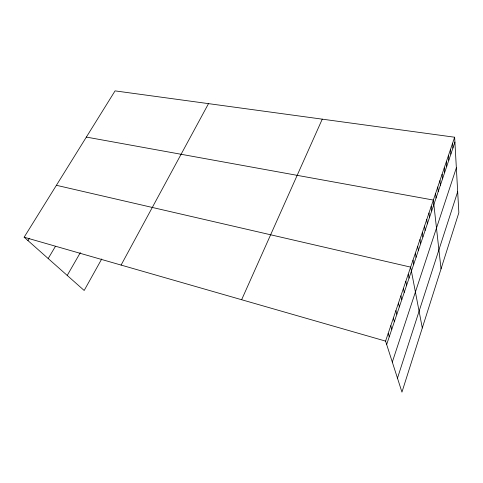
<?xml version="1.0" encoding="UTF-8"?>
<svg xmlns="http://www.w3.org/2000/svg" width="483" height="483" viewBox="0 0 483 483"><rect width="100%" height="100%" fill="white"/><g stroke="black" fill="none" stroke-linecap="round" stroke-linejoin="round"><path stroke-width="0.72" d="M397.473 378.165L457.679 191.721M392.311 362.075L456.35 167.836M386.666 344.476L454.92 142.105M454.642 137.226L458.85 212.725L401.953 392.118L385.579 341.107L454.642 137.226L115.063 90.882L24.15 237.207L84.175 290.476L101.738 258.954M241.639 299.726L322.258 119.156M121.094 265.076L208.511 103.634M67.222 275.431L80.353 252.597M48.185 258.538L55.448 246.33M27.954 240.588L29.421 238.216M86.354 137.081L433.36 200.059L441.033 268.898M56.402 185.297L410.641 267.123L422.299 327.975M24.15 237.207L385.579 341.107M388.205 333.367L389.25 336.808M390.801 325.705L391.81 329.213M393.367 318.122L394.345 321.696M395.909 310.617L396.857 314.252M398.427 303.185L399.344 306.88M400.92 295.825L401.802 299.587M403.39 288.544L404.241 292.36M405.829 281.335L406.65 285.212M408.25 274.193L409.041 278.13M413.013 260.12L413.75 264.165M415.362 253.189L416.068 257.288M417.686 246.324L418.369 250.472M419.993 239.52L420.645 243.722M422.275 232.788L422.897 237.038M424.533 226.116L425.131 230.415M426.773 219.511L427.346 223.858M428.989 212.967L429.538 217.356M431.186 206.483L431.705 210.92M435.581 193.502L436.052 198.03M437.779 187.012L438.232 191.582M439.959 180.582L440.387 185.194M442.114 174.212L442.519 178.867M444.251 167.903L444.632 172.594M446.37 161.654L446.727 166.387M448.465 155.46L448.804 160.229M450.548 149.325L450.862 154.137M452.607 143.246L452.897 148.094"/></g></svg>
